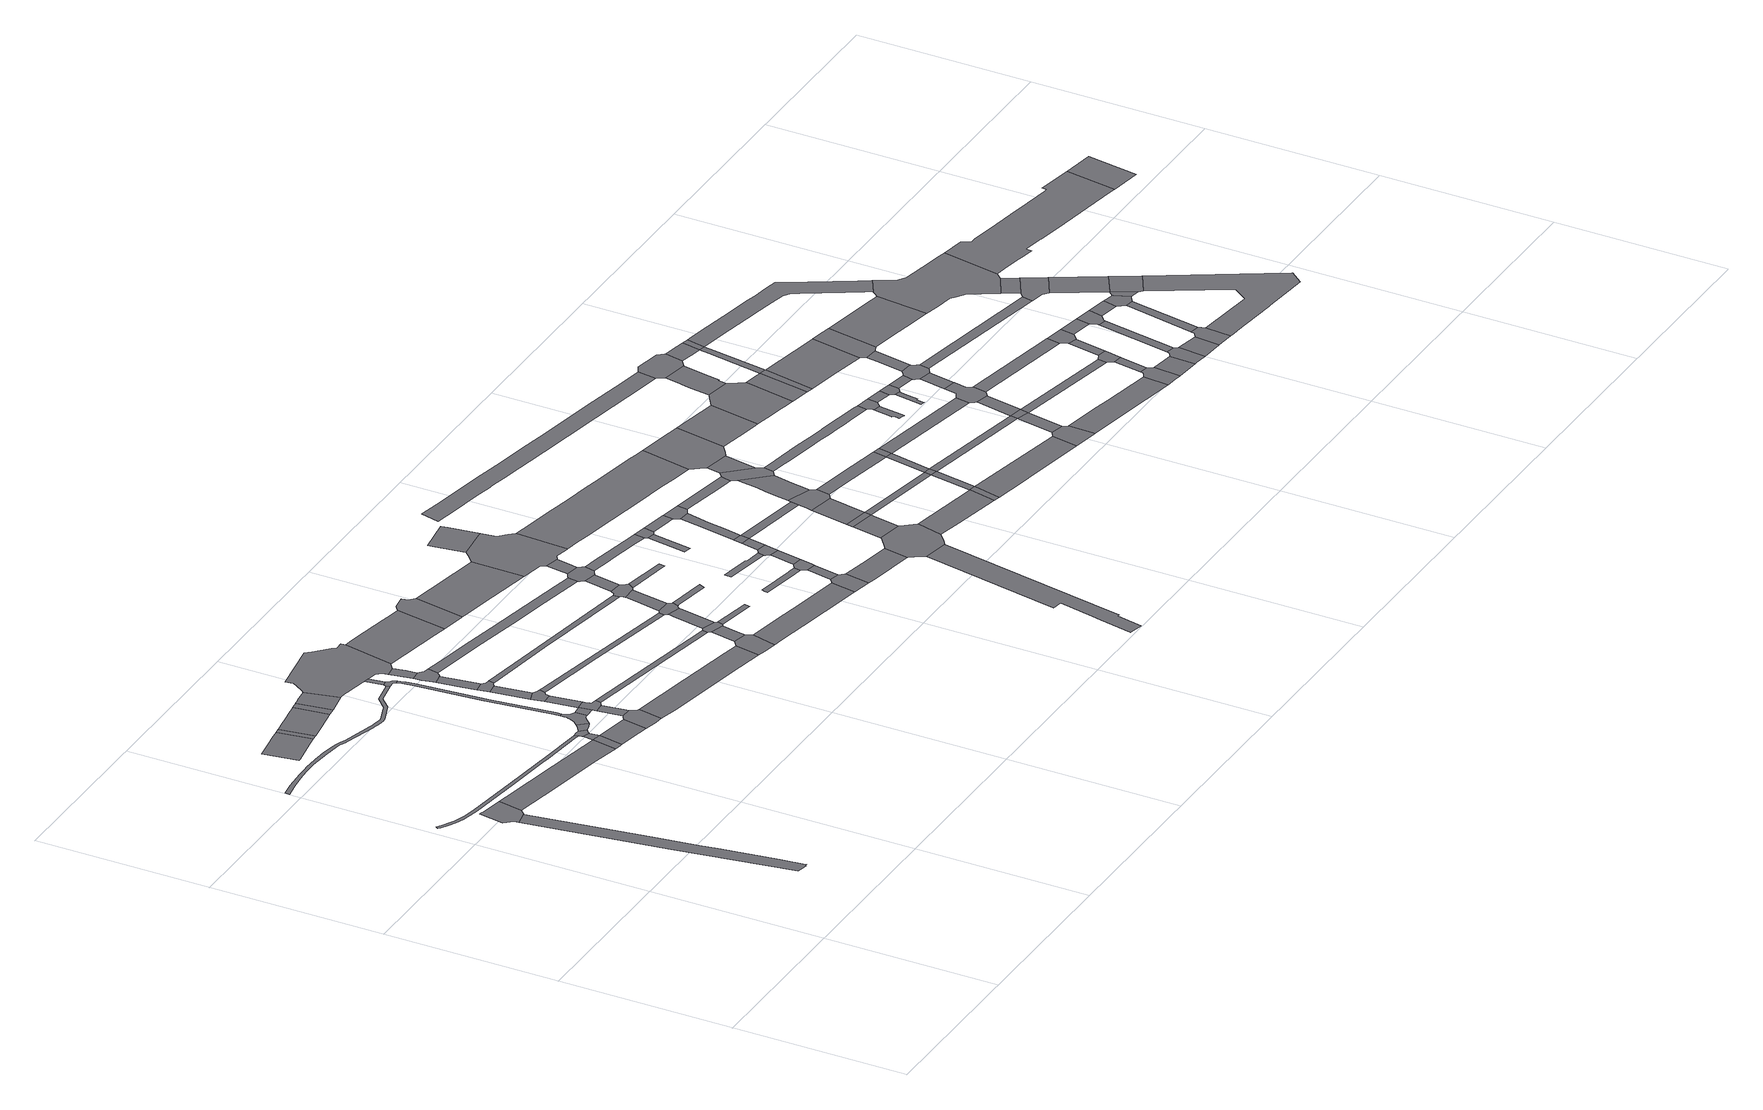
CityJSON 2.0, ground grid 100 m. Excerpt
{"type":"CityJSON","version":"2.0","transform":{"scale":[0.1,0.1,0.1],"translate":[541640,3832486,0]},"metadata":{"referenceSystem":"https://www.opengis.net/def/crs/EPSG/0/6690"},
"CityObjects":{
"road1":{"type":"Road","attributes":{"RoadStructureAttribute.sectionType":"1"},"geometry":[{"type":"MultiSurface","lod":"1","boundaries":[[[0,1,2,3,4,5,6,7,8,9,10,11,12,13,14]]]}]},
"road2":{"type":"Road","geometry":[{"type":"MultiSurface","lod":"1","boundaries":[[[15,16,17,18,19,20,14,13,21,22,23,24]]]}]},
"road3":{"type":"Road","attributes":{"RoadStructureAttribute.sectionType":"1"},"geometry":[{"type":"MultiSurface","lod":"1","boundaries":[[[25,26,27,28,29,30,31,32,33,34,35,36,37,38,39,40,41,42,43,44,45,46,47]]]}]},
"road4":{"type":"Road","attributes":{"RoadStructureAttribute.sectionType":"1"},"geometry":[{"type":"MultiSurface","lod":"1","boundaries":[[[48,49,24,23,50,51,52,53,54,55]]]}]},
"road5":{"type":"Road","attributes":{"function":"3","RoadStructureAttribute.sectionType":"1"},"geometry":[{"type":"MultiSurface","lod":"1","boundaries":[[[56,57,58,59,60,61,62,63]]]}]},
"road6":{"type":"Road","attributes":{"RoadStructureAttribute.sectionType":"1"},"geometry":[{"type":"MultiSurface","lod":"1","boundaries":[[[64,65,66,67,68,69,70,71,72,73,74,75,76,77,78,79,80,81,82,83,84,85,86,87,88,89,90,91,92,93,94,95,96,97,98,99,100,101,102,103,104,105,106,107,108,109,110,111,112,113]]]}]},
"road7":{"type":"Road","geometry":[{"type":"MultiSurface","lod":"1","boundaries":[[[114,56,63,115]]]}]},
"road8":{"type":"Road","attributes":{"function":"3","RoadStructureAttribute.sectionType":"1"},"geometry":[{"type":"MultiSurface","lod":"1","boundaries":[[[116,117,118,119,120,121,114,115,122,123]]]}]},
"road9":{"type":"Road","geometry":[{"type":"MultiSurface","lod":"1","boundaries":[[[55,54,124,125,126,127,128]]]}]},
"road10":{"type":"Road","attributes":{"RoadStructureAttribute.sectionType":"1"},"geometry":[{"type":"MultiSurface","lod":"1","boundaries":[[[129,55,128,126,130]]]}]},
"road11":{"type":"Road","geometry":[{"type":"MultiSurface","lod":"1","boundaries":[[[131,116,123,132]]]}]},
"road12":{"type":"Road","attributes":{"RoadStructureAttribute.sectionType":"1"},"geometry":[{"type":"MultiSurface","lod":"1","boundaries":[[[127,126,128]]]}]},
"road13":{"type":"Road","geometry":[{"type":"MultiSurface","lod":"1","boundaries":[[[133,134,47,46,135,136,137,129,130,138,139,140]]]}]},
"road14":{"type":"Road","attributes":{"RoadStructureAttribute.sectionType":"1"},"geometry":[{"type":"MultiSurface","lod":"1","boundaries":[[[126,125,141,142,143]]]}]},
"road15":{"type":"Road","attributes":{"RoadStructureAttribute.sectionType":"1"},"geometry":[{"type":"MultiSurface","lod":"1","boundaries":[[[144,145,146,133,140,147,148,149]]]}]},
"road16":{"type":"Road","attributes":{"function":"3","RoadStructureAttribute.sectionType":"1"},"geometry":[{"type":"MultiSurface","lod":"1","boundaries":[[[150,151,152,153,154,131,132,155]]]}]},
"road17":{"type":"Road","geometry":[{"type":"MultiSurface","lod":"1","boundaries":[[[156,157,158,159,160,161,162,163,164,165,166,167,144,149,168,169,170,171]]]}]},
"road18":{"type":"Road","geometry":[{"type":"MultiSurface","lod":"1","boundaries":[[[172,173,174,143,142,175,176,177,178,179,180]]]}]},
"road19":{"type":"Road","attributes":{"RoadStructureAttribute.sectionType":"1"},"geometry":[{"type":"MultiSurface","lod":"1","boundaries":[[[181,171,170,182]]]}]},
"road20":{"type":"Road","attributes":{"RoadStructureAttribute.sectionType":"1"},"geometry":[{"type":"MultiSurface","lod":"1","boundaries":[[[183,184,185,186,187,188,189,190,191,192,193,194,195,196,162,161]]]}]},
"road21":{"type":"Road","attributes":{"RoadStructureAttribute.sectionType":"1"},"geometry":[{"type":"MultiSurface","lod":"1","boundaries":[[[197,198,172,180]]]}]},
"road22":{"type":"Road","geometry":[{"type":"MultiSurface","lod":"1","boundaries":[[[199,200,201,202,181,182,198,197,203,204,205]]]}]},
"road23":{"type":"Road","attributes":{"RoadStructureAttribute.sectionType":"1"},"geometry":[{"type":"MultiSurface","lod":"1","boundaries":[[[206,207,208,209,210,181,202]]]}]},
"road24":{"type":"Road","attributes":{"RoadStructureAttribute.sectionType":"1"},"geometry":[{"type":"MultiSurface","lod":"1","boundaries":[[[211,212,213,214]]]}]},
"road25":{"type":"Road","geometry":[{"type":"MultiSurface","lod":"1","boundaries":[[[215,216,217,218,219,220,213,212,221,64,113,222,223,224,190,189]]]}]},
"road26":{"type":"Road","geometry":[{"type":"MultiSurface","lod":"1","boundaries":[[[225,226,227,209,208,228,229,230,231]]]}]},
"road27":{"type":"Road","attributes":{"RoadStructureAttribute.sectionType":"1"},"geometry":[{"type":"MultiSurface","lod":"1","boundaries":[[[232,233,234,227,226]]]}]},
"road28":{"type":"Road","geometry":[{"type":"MultiSurface","lod":"1","boundaries":[[[235,236,237,238,239,240,241,242,150,155,243,244,245,246,211,214,247,248,249,250,251,252,253,254,255,256,257]]]}]},
"road29":{"type":"Road","geometry":[{"type":"MultiSurface","lod":"1","boundaries":[[[258,259,260,233,232,261,262,263,264]]]}]},
"road30":{"type":"Road","attributes":{"RoadStructureAttribute.sectionType":"1"},"geometry":[{"type":"MultiSurface","lod":"1","boundaries":[[[265,266,267,268,269,260,259]]]}]},
"road31":{"type":"Road","attributes":{"RoadStructureAttribute.sectionType":"1"},"geometry":[{"type":"MultiSurface","lod":"1","boundaries":[[[270,271,251,250,272,273]]]}]},
"road32":{"type":"Road","geometry":[{"type":"MultiSurface","lod":"1","boundaries":[[[274,273,272,275,276,277,268,267,278,279,280,281]]]}]},
"road33":{"type":"Road","attributes":{"RoadStructureAttribute.sectionType":"1"},"geometry":[{"type":"MultiSurface","lod":"1","boundaries":[[[282,283,177,176,284,285,286,287,288]]]}]},
"road34":{"type":"Road","attributes":{"RoadStructureAttribute.sectionType":"1"},"geometry":[{"type":"MultiSurface","lod":"1","boundaries":[[[205,204,289,290,291]]]}]},
"road35":{"type":"Road","attributes":{"function":"3","RoadStructureAttribute.sectionType":"1"},"geometry":[{"type":"MultiSurface","lod":"1","boundaries":[[[292,293,294,295,255,254,296,297,298,299]]]}]},
"road36":{"type":"Road","attributes":{"RoadStructureAttribute.sectionType":"1"},"geometry":[{"type":"MultiSurface","lod":"1","boundaries":[[[300,231,230,301,302,303,304]]]}]},
"road37":{"type":"Road","attributes":{"RoadStructureAttribute.sectionType":"1"},"geometry":[{"type":"MultiSurface","lod":"1","boundaries":[[[264,263,305,306,307,308,309]]]}]},
"road38":{"type":"Road","attributes":{"RoadStructureAttribute.sectionType":"1"},"geometry":[{"type":"MultiSurface","lod":"1","boundaries":[[[310,311,312,313,314,281,280,315,316,317,318,319,320,321]]]}]},
"road39":{"type":"Road","geometry":[{"type":"MultiSurface","lod":"1","boundaries":[[[322,323,324,325,326,327,299,298,328,329,330,331]]]}]},
"road40":{"type":"Road","geometry":[{"type":"MultiSurface","lod":"1","boundaries":[[[332,288,287,333,334,335,336]]]}]},
"road41":{"type":"Road","attributes":{"RoadStructureAttribute.sectionType":"1"},"geometry":[{"type":"MultiSurface","lod":"1","boundaries":[[[337,338,332,336,339,340]]]}]},
"road42":{"type":"Road","geometry":[{"type":"MultiSurface","lod":"1","boundaries":[[[341,291,290,337,340,342,343,344]]]}]},
"road43":{"type":"Road","attributes":{"RoadStructureAttribute.sectionType":"1"},"geometry":[{"type":"MultiSurface","lod":"1","boundaries":[[[345,346,347,348,341,344,349,350]]]}]},
"road44":{"type":"Road","attributes":{"function":"3","RoadStructureAttribute.sectionType":"1"},"geometry":[{"type":"MultiSurface","lod":"1","boundaries":[[[351,352,353,331,330,354,355,356,357]]]}]},
"road45":{"type":"Road","geometry":[{"type":"MultiSurface","lod":"1","boundaries":[[[358,304,303,345,350,359,360,361,362,363,364]]]}]},
"road46":{"type":"Road","attributes":{"RoadStructureAttribute.sectionType":"1"},"geometry":[{"type":"MultiSurface","lod":"1","boundaries":[[[365,366,343,342]]]}]},
"road47":{"type":"Road","attributes":{"RoadStructureAttribute.sectionType":"1"},"geometry":[{"type":"MultiSurface","lod":"1","boundaries":[[[367,368,369,370,371,372,358,364]]]}]},
"road48":{"type":"Road","attributes":{"RoadStructureAttribute.sectionType":"1"},"geometry":[{"type":"MultiSurface","lod":"1","boundaries":[[[373,374,375,376,335,334,377,378,379,380,381]]]}]},
"road49":{"type":"Road","geometry":[{"type":"MultiSurface","lod":"1","boundaries":[[[382,383,309,308,384,369,368,385,386,387,388,389]]]}]},
"road50":{"type":"Road","attributes":{"RoadStructureAttribute.sectionType":"1"},"geometry":[{"type":"MultiSurface","lod":"1","boundaries":[[[390,391,392,393,362,361]]]}]},
"road51":{"type":"Road","attributes":{"RoadStructureAttribute.sectionType":"1"},"geometry":[{"type":"MultiSurface","lod":"1","boundaries":[[[394,395,382,389,396]]]}]},
"road52":{"type":"Road","geometry":[{"type":"MultiSurface","lod":"1","boundaries":[[[397,398,321,320,399,394,396,400,401,402,403,404,405,406,407]]]}]},
"road53":{"type":"Road","attributes":{"RoadStructureAttribute.sectionType":"1"},"geometry":[{"type":"MultiSurface","lod":"1","boundaries":[[[408,409,386,385]]]}]},
"road54":{"type":"Road","attributes":{"RoadStructureAttribute.sectionType":"1"},"geometry":[{"type":"MultiSurface","lod":"1","boundaries":[[[410,411,412,397,407,413,414,415]]]}]},
"road55":{"type":"Road","attributes":{"RoadStructureAttribute.sectionType":"1"},"geometry":[{"type":"MultiSurface","lod":"1","boundaries":[[[416,417,418,419,420,421,422,423,424]]]}]},
"road56":{"type":"Road","geometry":[{"type":"MultiSurface","lod":"1","boundaries":[[[425,426,427,428,429,430,431,357,356,432,433,410,415,434,435,436,437,438]]]}]},
"road57":{"type":"Road","geometry":[{"type":"MultiSurface","lod":"1","boundaries":[[[439,440,441,381,380,442,443,444,445,446]]]}]},
"road58":{"type":"Road","attributes":{"RoadStructureAttribute.sectionType":"1"},"geometry":[{"type":"MultiSurface","lod":"1","boundaries":[[[447,448,449,450,429,428]]]}]},
"road59":{"type":"Road","attributes":{"RoadStructureAttribute.sectionType":"1"},"geometry":[{"type":"MultiSurface","lod":"1","boundaries":[[[451,452,453,404,403,454,455,456,457,458,459,460,461,462,463]]]}]},
"road60":{"type":"Road","attributes":{"RoadStructureAttribute.sectionType":"1"},"geometry":[{"type":"MultiSurface","lod":"1","boundaries":[[[464,465,466,467,468,469,470,471,472]]]}]},
"road61":{"type":"Road","attributes":{"RoadStructureAttribute.sectionType":"1"},"geometry":[{"type":"MultiSurface","lod":"1","boundaries":[[[473,439,446,474]]]}]},
"road62":{"type":"Road","geometry":[{"type":"MultiSurface","lod":"1","boundaries":[[[475,424,423,473,474,476,477]]]}]},
"road63":{"type":"Road","attributes":{"RoadStructureAttribute.sectionType":"1"},"geometry":[{"type":"MultiSurface","lod":"1","boundaries":[[[478,479,480,481,482,483,484,485,486,487,488]]]}]},
"road64":{"type":"Road","attributes":{"RoadStructureAttribute.sectionType":"1"},"geometry":[{"type":"MultiSurface","lod":"1","boundaries":[[[489,475,477,490]]]}]},
"road65":{"type":"Road","attributes":{"RoadStructureAttribute.sectionType":"1"},"geometry":[{"type":"MultiSurface","lod":"1","boundaries":[[[491,443,442,492,493,494]]]}]},
"road66":{"type":"Road","attributes":{"RoadStructureAttribute.sectionType":"1"},"geometry":[{"type":"MultiSurface","lod":"1","boundaries":[[[495,496,497,498,499]]]}]},
"road67":{"type":"Road","geometry":[{"type":"MultiSurface","lod":"1","boundaries":[[[500,501,472,471,502,503,489,490,504,505,506]]]}]},
"road68":{"type":"Road","attributes":{"RoadStructureAttribute.sectionType":"1"},"geometry":[{"type":"MultiSurface","lod":"1","boundaries":[[[507,508,500,506,509,510]]]}]},
"road69":{"type":"Road","geometry":[{"type":"MultiSurface","lod":"1","boundaries":[[[463,462,495,499,511,512]]]}]},
"road70":{"type":"Road","geometry":[{"type":"MultiSurface","lod":"1","boundaries":[[[513,507,510,514]]]}]},
"road71":{"type":"Road","attributes":{"RoadStructureAttribute.sectionType":"1"},"geometry":[{"type":"MultiSurface","lod":"1","boundaries":[[[515,512,511,516,517,518,519]]]}]},
"road72":{"type":"Road","attributes":{"RoadStructureAttribute.sectionType":"1"},"geometry":[{"type":"MultiSurface","lod":"1","boundaries":[[[520,521,522,523,513,514,524,525,526,527,528]]]}]},
"road73":{"type":"Road","geometry":[{"type":"MultiSurface","lod":"1","boundaries":[[[529,530,531,494,493,532,533,478,488,534,535,536,537,538]]]}]},
"road74":{"type":"Road","geometry":[{"type":"MultiSurface","lod":"1","boundaries":[[[519,518,539,540,520,528,541,542,543,544]]]}]},
"road75":{"type":"Road","attributes":{"RoadStructureAttribute.sectionType":"1"},"geometry":[{"type":"MultiSurface","lod":"1","boundaries":[[[514,510,545,546]]]}]},
"road76":{"type":"Road","attributes":{"RoadStructureAttribute.sectionType":"1"},"geometry":[{"type":"MultiSurface","lod":"1","boundaries":[[[547,548,529,538,549,550,551]]]}]},
"road77":{"type":"Road","attributes":{"function":"3","RoadStructureAttribute.sectionType":"1"},"geometry":[{"type":"MultiSurface","lod":"1","boundaries":[[[552,553,554,555,556,557,558,559,560,561,562,563,438,437,564,565,566,567,568,569,570,571,572,573,574]]]}]},
"road78":{"type":"Road","geometry":[{"type":"MultiSurface","lod":"1","boundaries":[[[575,547,551,576]]]}]},
"road79":{"type":"Road","attributes":{"RoadStructureAttribute.sectionType":"1"},"geometry":[{"type":"MultiSurface","lod":"1","boundaries":[[[577,575,576,578]]]}]},
"road80":{"type":"Road","attributes":{"RoadStructureAttribute.sectionType":"1"},"geometry":[{"type":"MultiSurface","lod":"1","boundaries":[[[579,580,581,544,543,582,583,584,585,586,587,588,589]]]}]},
"road81":{"type":"Road","geometry":[{"type":"MultiSurface","lod":"1","boundaries":[[[590,546,545,591,592,577,578,593,594,595]]]}]},
"road82":{"type":"Road","attributes":{"RoadStructureAttribute.sectionType":"1"},"geometry":[{"type":"MultiSurface","lod":"1","boundaries":[[[536,535,596,597,598]]]}]},
"road83":{"type":"Road","attributes":{"RoadStructureAttribute.sectionType":"1"},"geometry":[{"type":"MultiSurface","lod":"1","boundaries":[[[599,600,601,602,603,590,595,604,605,606,607]]]}]},
"road84":{"type":"Road","attributes":{"RoadStructureAttribute.sectionType":"1"},"geometry":[{"type":"MultiSurface","lod":"1","boundaries":[[[576,551,608,609]]]}]},
"road85":{"type":"Road","geometry":[{"type":"MultiSurface","lod":"1","boundaries":[[[610,589,588,611,599,607,612,613,614]]]}]},
"road86":{"type":"Road","geometry":[{"type":"MultiSurface","lod":"1","boundaries":[[[615,598,597,616,617]]]}]},
"road87":{"type":"Road","geometry":[{"type":"MultiSurface","lod":"1","boundaries":[[[618,619,610,614,620,621]]]}]},
"road88":{"type":"Road","attributes":{"RoadStructureAttribute.sectionType":"1"},"geometry":[{"type":"MultiSurface","lod":"1","boundaries":[[[622,623,624,625,626,627,628,629,630,631,632,633,634,635,636,637,638,639,640,641,642,643,644,645,646,647,648,649]]]}]},
"road89":{"type":"Road","attributes":{"RoadStructureAttribute.sectionType":"1"},"geometry":[{"type":"MultiSurface","lod":"1","boundaries":[[[650,594,593,651,652,653,654]]]}]},
"road90":{"type":"Road","attributes":{"RoadStructureAttribute.sectionType":"1"},"geometry":[{"type":"MultiSurface","lod":"1","boundaries":[[[608,615,617,655]]]}]},
"road91":{"type":"Road","geometry":[{"type":"MultiSurface","lod":"1","boundaries":[[[656,657,658,659,574,573,660,618,621,661,662,663]]]}]},
"road92":{"type":"Road","geometry":[{"type":"MultiSurface","lod":"1","boundaries":[[[609,608,655,664]]]}]},
"road93":{"type":"Road","attributes":{"RoadStructureAttribute.sectionType":"1"},"geometry":[{"type":"MultiSurface","lod":"1","boundaries":[[[653,609,664,665]]]}]},
"road94":{"type":"Road","geometry":[{"type":"MultiSurface","lod":"1","boundaries":[[[654,653,665,666]]]}]},
"road95":{"type":"Road","attributes":{"RoadStructureAttribute.sectionType":"1"},"geometry":[{"type":"MultiSurface","lod":"1","boundaries":[[[667,617,616,668,669,670,671]]]}]},
"road96":{"type":"Road","attributes":{"RoadStructureAttribute.sectionType":"1"},"geometry":[{"type":"MultiSurface","lod":"1","boundaries":[[[672,673,674,675,676,677,613,612,678,679,680,681,682,683,684,685,686,687,688]]]}]},
"road97":{"type":"Road","attributes":{"function":"3","RoadStructureAttribute.sectionType":"1"},"geometry":[{"type":"MultiSurface","lod":"1","boundaries":[[[689,663,662,690,691,692,693,694]]]}]},
"road98":{"type":"Road","attributes":{"RoadStructureAttribute.sectionType":"1"},"geometry":[{"type":"MultiSurface","lod":"1","boundaries":[[[664,655,695,696]]]}]},
"road99":{"type":"Road","attributes":{"RoadStructureAttribute.sectionType":"1"},"geometry":[{"type":"MultiSurface","lod":"1","boundaries":[[[666,665,697,698,699]]]}]},
"road100":{"type":"Road","geometry":[{"type":"MultiSurface","lod":"1","boundaries":[[[700,701,671,670,702,703,704,705]]]}]},
"road101":{"type":"Road","geometry":[{"type":"MultiSurface","lod":"1","boundaries":[[[706,707,694,693,708,709,710,711,712,713,714,715]]]}]},
"road102":{"type":"Road","geometry":[{"type":"MultiSurface","lod":"1","boundaries":[[[716,717,718,719,720,721,722,723,724,725,726]]]}]},
"road103":{"type":"Road","attributes":{"RoadStructureAttribute.sectionType":"1"},"geometry":[{"type":"MultiSurface","lod":"1","boundaries":[[[695,727,700,705,728,729]]]}]},
"road104":{"type":"Road","geometry":[{"type":"MultiSurface","lod":"1","boundaries":[[[688,687,730,716,726,731,732]]]}]},
"road105":{"type":"Road","geometry":[{"type":"MultiSurface","lod":"1","boundaries":[[[696,695,729,733]]]}]},
"road106":{"type":"Road","attributes":{"RoadStructureAttribute.sectionType":"1"},"geometry":[{"type":"MultiSurface","lod":"1","boundaries":[[[734,735,736,737,738,739,706,715,740,741,742,743,744,745,746]]]}]},
"road107":{"type":"Road","attributes":{"function":"3","RoadStructureAttribute.sectionType":"1"},"geometry":[{"type":"MultiSurface","lod":"1","boundaries":[[[747,713,712,748,749]]]}]},
"road108":{"type":"Road","attributes":{"RoadStructureAttribute.sectionType":"1"},"geometry":[{"type":"MultiSurface","lod":"1","boundaries":[[[732,731,750,751,752]]]}]},
"road109":{"type":"Road","geometry":[{"type":"MultiSurface","lod":"1","boundaries":[[[753,754,755,756,757,758,759,760,761]]]}]},
"road110":{"type":"Road","attributes":{"RoadStructureAttribute.sectionType":"1"},"geometry":[{"type":"MultiSurface","lod":"1","boundaries":[[[762,696,733,763]]]}]},
"road111":{"type":"Road","geometry":[{"type":"MultiSurface","lod":"1","boundaries":[[[749,748,764,765,766]]]}]},
"road112":{"type":"Road","geometry":[{"type":"MultiSurface","lod":"1","boundaries":[[[767,752,751,768,769,753,761,770,771,772,773]]]}]},
"road113":{"type":"Road","geometry":[{"type":"MultiSurface","lod":"1","boundaries":[[[774,775,649,648,776,734,746,777,778,779,780,781]]]}]},
"road114":{"type":"Road","geometry":[{"type":"MultiSurface","lod":"1","boundaries":[[[782,783,699,698,784,762,763,785,786,787,788,789]]]}]},
"road115":{"type":"Road","attributes":{"RoadStructureAttribute.sectionType":"1"},"geometry":[{"type":"MultiSurface","lod":"1","boundaries":[[[790,791,792,703,702,793,794,795,796]]]}]},
"road116":{"type":"Road","attributes":{"RoadStructureAttribute.sectionType":"1"},"geometry":[{"type":"MultiSurface","lod":"1","boundaries":[[[773,772,797,798,799]]]}]},
"road117":{"type":"Road","attributes":{"RoadStructureAttribute.sectionType":"1"},"geometry":[{"type":"MultiSurface","lod":"1","boundaries":[[[800,782,789,801,802]]]}]},
"road118":{"type":"Road","attributes":{"RoadStructureAttribute.sectionType":"1"},"geometry":[{"type":"MultiSurface","lod":"1","boundaries":[[[803,804,749,766,805,806]]]}]},
"road119":{"type":"Road","attributes":{"RoadStructureAttribute.sectionType":"1"},"geometry":[{"type":"MultiSurface","lod":"1","boundaries":[[[807,779,778,808,803,809]]]}]},
"road120":{"type":"Road","attributes":{"function":"3","RoadStructureAttribute.sectionType":"1"},"geometry":[{"type":"MultiSurface","lod":"1","boundaries":[[[810,765,764,811,812,813]]]}]},
"road121":{"type":"Road","geometry":[{"type":"MultiSurface","lod":"1","boundaries":[[[814,815,816,799,798,817,800,802,818,819,820,821,822,823]]]}]},
"road122":{"type":"Road","attributes":{"RoadStructureAttribute.sectionType":"1"},"geometry":[{"type":"MultiSurface","lod":"1","boundaries":[[[733,729,824,825]]]}]},
"road123":{"type":"Road","geometry":[{"type":"MultiSurface","lod":"1","boundaries":[[[809,803,806,826]]]}]},
"road124":{"type":"Road","attributes":{"RoadStructureAttribute.sectionType":"1"},"geometry":[{"type":"MultiSurface","lod":"1","boundaries":[[[827,828,829,814,823,830]]]}]},
"road125":{"type":"Road","attributes":{"RoadStructureAttribute.sectionType":"1"},"geometry":[{"type":"MultiSurface","lod":"1","boundaries":[[[787,786,831,832]]]}]},
"road126":{"type":"Road","geometry":[{"type":"MultiSurface","lod":"1","boundaries":[[[833,834,835,836,796,795,837,838,839,840,841]]]}]},
"road127":{"type":"Road","geometry":[{"type":"MultiSurface","lod":"1","boundaries":[[[842,813,812,827,830,843,844]]]}]},
"road128":{"type":"Road","attributes":{"RoadStructureAttribute.sectionType":"1"},"geometry":[{"type":"MultiSurface","lod":"1","boundaries":[[[845,833,841,846]]]}]},
"road129":{"type":"Road","attributes":{"RoadStructureAttribute.sectionType":"1"},"geometry":[{"type":"MultiSurface","lod":"1","boundaries":[[[847,839,838,848,849,850]]]}]},
"road130":{"type":"Road","geometry":[{"type":"MultiSurface","lod":"1","boundaries":[[[851,825,824,845,846,852]]]}]},
"road131":{"type":"Road","attributes":{"RoadStructureAttribute.sectionType":"1"},"geometry":[{"type":"MultiSurface","lod":"1","boundaries":[[[853,851,852,854]]]}]},
"road132":{"type":"Road","geometry":[{"type":"MultiSurface","lod":"1","boundaries":[[[855,856,857,858,850,849,859,860,861,862,863]]]}]},
"road133":{"type":"Road","attributes":{"RoadStructureAttribute.sectionType":"1"},"geometry":[{"type":"MultiSurface","lod":"1","boundaries":[[[864,820,819,865,866]]]}]},
"road134":{"type":"Road","attributes":{"function":"3","RoadStructureAttribute.sectionType":"1"},"geometry":[{"type":"MultiSurface","lod":"1","boundaries":[[[867,868,844,843,869,870,871,872,873]]]}]},
"road135":{"type":"Road","attributes":{"RoadStructureAttribute.sectionType":"1"},"geometry":[{"type":"MultiSurface","lod":"1","boundaries":[[[874,875,876,877,878,879,880,881,882,883,884,885,886,887,826,806,888,889,890,891,892,893,894,895,896,897,898,899,900,901,902]]]}]},
"road136":{"type":"Road","geometry":[{"type":"MultiSurface","lod":"1","boundaries":[[[832,831,903,853,854,904,905,906]]]}]},
"road137":{"type":"Road","attributes":{"RoadStructureAttribute.sectionType":"1"},"geometry":[{"type":"MultiSurface","lod":"1","boundaries":[[[861,860,907,908]]]}]},
"road138":{"type":"Road","attributes":{"RoadStructureAttribute.sectionType":"1"},"geometry":[{"type":"MultiSurface","lod":"1","boundaries":[[[909,855,863,910]]]}]},
"road139":{"type":"Road","attributes":{"RoadStructureAttribute.sectionType":"1"},"geometry":[{"type":"MultiSurface","lod":"1","boundaries":[[[906,905,911,912]]]}]},
"road140":{"type":"Road","geometry":[{"type":"MultiSurface","lod":"1","boundaries":[[[913,914,915,908,907,916,917,918,919,920]]]}]},
"road141":{"type":"Road","geometry":[{"type":"MultiSurface","lod":"1","boundaries":[[[912,911,921,909,910,922,923,924,925]]]}]},
"road142":{"type":"Road","attributes":{"RoadStructureAttribute.sectionType":"1"},"geometry":[{"type":"MultiSurface","lod":"1","boundaries":[[[926,913,920,927]]]}]},
"road143":{"type":"Road","attributes":{"RoadStructureAttribute.sectionType":"1"},"geometry":[{"type":"MultiSurface","lod":"1","boundaries":[[[925,924,928,929]]]}]},
"road144":{"type":"Road","geometry":[{"type":"MultiSurface","lod":"1","boundaries":[[[930,931,932,933,934,935,902,901,936,873,872,937,938,939,940,941,942,943,944,945,946,947,948,949]]]}]},
"road145":{"type":"Road","geometry":[{"type":"MultiSurface","lod":"1","boundaries":[[[950,929,928,951,926,927,952,953,954]]]}]},
"road146":{"type":"Road","attributes":{"RoadStructureAttribute.sectionType":"1"},"geometry":[{"type":"MultiSurface","lod":"1","boundaries":[[[955,946,945,956,957]]]}]},
"road147":{"type":"Road","geometry":[{"type":"MultiSurface","lod":"1","boundaries":[[[958,959,957,956,960,866,865,961,962,963,964]]]}]},
"road148":{"type":"Road","attributes":{"RoadStructureAttribute.sectionType":"1"},"geometry":[{"type":"MultiSurface","lod":"1","boundaries":[[[965,954,953,966]]]}]},
"road149":{"type":"Road","attributes":{"RoadStructureAttribute.sectionType":"1"},"geometry":[{"type":"MultiSurface","lod":"1","boundaries":[[[964,963,965,967]]]}]},
"road150":{"type":"Road","geometry":[{"type":"MultiSurface","lod":"1","boundaries":[[[967,965,966,968,969]]]}]},
"road151":{"type":"Road","attributes":{"RoadStructureAttribute.sectionType":"1"},"geometry":[{"type":"MultiSurface","lod":"1","boundaries":[[[970,971,972,973,974,975,976,977,978,979,969,968,980,981,982,983,984,918,917]]]}]},
"road152":{"type":"Road","attributes":{"function":"3"},"geometry":[{"type":"MultiSurface","lod":"1","boundaries":[[[985,986,987,988,989,990,991,992,993,994,995,996,997,949,948,998,999,1000,1001,1002,1003,1004,1005,1006,1007,1008,1009]]]}]},
"road153":{"type":"Road","attributes":{"RoadStructureAttribute.sectionType":"1"},"geometry":[{"type":"MultiSurface","lod":"1","boundaries":[[[1009,1008,1010,1011]]]}]}
},
"vertices":[
[425,1097,0],[534,425,0],[573,418,0],[599,413,0],[601,420,0],[611,418,0],[610,424,0],[610,425,0],[590,562,0],[540,891,0],[525,992,0],[488,1238,0],[479,1299,0],[385,1921,0],[303,1905,0],
[405,2097,0],[305,2115,0],[301,2116,0],[283,2119,0],[257,1976,0],[299,1931,0],[388,1924,0],[401,1937,0],[414,1950,0],[440,2090,0],
[936,2086,0],[867,2094,0],[630,2125,0],[300,2167,0],[266,2172,0],[233,2181,0],[165,2202,0],[139,2214,0],[102,2234,0],[69,2257,0],[57,2242,0],[69,2233,0],[109,2206,0],[147,2186,0],[200,2169,0],[249,2156,0],[300,2147,0],[630,2105,0],[877,2073,0],[934,2066,0],[1182,2036,0],[1200,2033,0],[1192,2056,0],
[878,2010,0],[496,2080,0],[692,1899,0],[876,1865,0],[889,1863,0],[1022,1838,0],[1176,1809,0],[1202,1950,0],
[520,3412,0],[476,3405,0],[373,3388,0],[298,3377,0],[328,3179,0],[341,3181,0],[487,3203,0],[549,3213,0],
[1181,3127,0],[1055,3102,0],[993,3043,0],[974,3036,0],[886,3003,0],[880,3002,0],[878,3001,0],[874,3001,0],[854,3003,0],[823,3008,0],[797,3014,0],[795,3015,0],[614,3065,0],[603,3068,0],[585,3077,0],[564,3085,0],[531,3092,0],[455,3104,0],[373,3111,0],[328,3114,0],[291,3115,0],[258,3114,0],[209,3113,0],[86,3104,0],[10,3093,0],[9,3067,0],[88,3080,0],[169,3090,0],[242,3093,0],[291,3095,0],[327,3094,0],[371,3091,0],[452,3084,0],[528,3072,0],[558,3066,0],[577,3059,0],[595,3050,0],[608,3046,0],[788,2996,0],[792,2995,0],[819,2988,0],[852,2983,0],[874,2981,0],[880,2982,0],[882,2982,0],[891,2983,0],[950,3006,0],[1004,3026,0],[1064,3084,0],[1194,3109,0],
[552,3416,0],[582,3217,0],
[777,3451,0],[774,3450,0],[722,3442,0],[647,3430,0],[614,3425,0],[556,3416,0],[673,3231,0],[802,3251,0],
[1217,1801,0],[1228,1799,0],[1254,1940,0],[1222,1946,0],[1223,1946,0],
[1207,2010,0],[1246,1997,0],
[820,3456,0],[852,3259,0],
[1241,2058,0],[1228,2057,0],[1202,2030,0],[1205,2025,0],[1207,2015,0],[1253,2005,0],[1261,2012,0],[1276,2022,0],
[1369,1773,0],[1424,1763,0],[1450,1906,0],
[1294,2095,0],[1269,2075,0],[1249,2062,0],[1296,2028,0],[1326,2038,0],[1338,2043,0],
[936,3474,0],[878,3466,0],[872,3465,0],[838,3459,0],[823,3457,0],[978,3280,0],
[1387,2161,0],[1384,2162,0],[1375,2167,0],[1371,2171,0],[1364,2177,0],[1355,2213,0],[1335,2207,0],[1335,2186,0],[1334,2171,0],[1331,2161,0],[1328,2146,0],[1313,2117,0],[1368,2078,0],[1383,2088,0],[1402,2089,0],[1399,2156,0],
[1483,1925,0],[1475,1920,0],[1452,1907,0],[1504,1748,0],[1548,1740,0],[1575,1882,0],[1572,1885,0],[1548,1914,0],[1546,1924,0],
[1449,2164,0],[1460,2092,0],
[1353,2243,0],[1310,2593,0],[1308,2620,0],[1273,3014,0],[1267,3059,0],[1261,3088,0],[1257,3103,0],[1238,3095,0],[1242,3083,0],[1247,3055,0],[1253,3012,0],[1288,2619,0],[1290,2591,0],[1333,2242,0],
[1524,2072,0],[1464,2064,0],
[1516,2125,0],[1515,2134,0],[1513,2147,0],[1510,2173,0],[1535,2082,0],[1545,2087,0],[1551,2119,0],
[1487,2331,0],[1485,2347,0],[1485,2348,0],[1422,2344,0],[1449,2173,0],
[1175,3247,0],[1189,3146,0],[1217,3152,0],[1204,3242,0],
[1249,3116,0],[1242,3125,0],[1238,3131,0],[1227,3141,0],[1223,3144,0],[1220,3148,0],[1189,3140,0],[1217,3111,0],[1223,3110,0],[1234,3103,0],
[1494,2424,0],[1471,2437,0],[1410,2418,0],[1490,2372,0],[1495,2379,0],[1502,2384,0],[1511,2420,0],
[1439,2642,0],[1377,2632,0],[1389,2560,0],
[1385,3546,0],[1344,3586,0],[1312,3618,0],[1282,3648,0],[985,3602,0],[992,3557,0],[972,3527,0],[946,3488,0],[989,3282,0],[1011,3278,0],[1036,3273,0],[1160,3250,0],[1261,3231,0],[1289,3205,0],[1292,3189,0],[1294,3174,0],[1356,3183,0],[1364,3190,0],[1386,3208,0],[1392,3207,0],[1452,3501,0],[1449,3527,0],[1407,3524,0],
[1449,2694,0],[1429,2711,0],[1367,2701,0],[1449,2651,0],[1457,2656,0],[1467,2657,0],[1472,2690,0],
[1426,2724,0],[1411,2824,0],[1395,2930,0],[1333,2920,0],[1355,2779,0],
[1369,3100,0],[1367,3112,0],[1314,3042,0],[1375,3051,0],
[1405,3023,0],[1318,3016,0],[1321,2995,0],[1328,2955,0],[1406,2941,0],[1415,2950,0],[1423,2958,0],[1434,3017,0],
[2273,1753,0],[1945,1814,0],[1653,1720,0],[1930,1669,0],[2186,1622,0],[2335,1594,0],[2361,1737,0],
[1558,2085,0],[2414,1929,0],[2421,1959,0],
[1835,3431,0],[1760,3445,0],[1540,3485,0],[1503,3492,0],[1501,3187,0],[1751,3142,0],[1826,3128,0],[1877,3423,0],
[1534,2415,0],[1522,2382,0],[1928,2306,0],[2466,2204,0],[2471,2237,0],
[1897,2591,0],[2481,2494,0],[2503,2489,0],[2518,2487,0],[2513,2522,0],
[2462,2825,0],[2220,2870,0],[1944,2923,0],[1717,2965,0],[1534,2999,0],[1637,2918,0],[1785,2891,0],[1942,2862,0],[2074,2837,0],[2292,2797,0],[2555,2747,0],[2563,2806,0],
[1993,3423,0],[1992,3429,0],[1990,3442,0],[1987,3461,0],[1908,3449,0],[1886,3431,0],[1857,3123,0],[1959,3104,0],[1970,3102,0],[2025,3396,0],
[2398,1764,0],[2381,1585,0],[2462,1570,0],[2498,1712,0],[2478,1746,0],
[2426,1910,0],[2425,1905,0],[2490,1812,0],[2505,1890,0],
[2436,1967,0],[2520,1897,0],[2527,1931,0],[2515,1942,0],
[2480,2188,0],[2480,2184,0],[2474,2157,0],[2437,1968,0],[2556,2158,0],[2558,2168,0],
[2335,3339,0],[2145,3374,0],[2026,3396,0],[1998,3097,0],[2216,3057,0],[2471,3011,0],[2475,3313,0],
[2489,2245,0],[2561,2175,0],[2566,2180,0],[2575,2182,0],[2588,2220,0],[2583,2225,0],[2571,2241,0],
[2741,1857,0],[2747,1890,0],
[2606,2439,0],[2610,2461,0],[2528,2458,0],[2528,2455,0],[2527,2453,0],[2509,2359,0],
[2930,1633,0],[2818,1653,0],[2694,1676,0],[2610,1691,0],[2521,1559,0],[2695,1527,0],[3039,1464,0],[3114,1450,0],[3141,1596,0],
[2546,2550,0],[2528,2525,0],[2526,2480,0],[2628,2471,0],[2651,2506,0],[2641,2513,0],[2635,2523,0],[2624,2542,0],
[2584,2183,0],[2591,2183,0],[2802,2150,0],[2814,2183,0],
[2575,2715,0],[2558,2620,0],[2652,2699,0],
[2596,2826,0],[2576,2814,0],[2562,2735,0],[2653,2702,0],[2674,2714,0],[2683,2719,0],[2687,2721,0],[2699,2780,0],[2690,2792,0],[2683,2801,0],[2674,2813,0],
[2894,2426,0],[2900,2460,0],
[2619,2957,0],[2602,2859,0],[2601,2855,0],[2681,2845,0],[2682,2852,0],[2700,2941,0],
[3138,1840,0],[3135,1841,0],[2914,1876,0],[2909,1859,0],[2905,1841,0],[2906,1841,0],[3131,1801,0],[3173,1794,0],[3180,1834,0],
[2801,3274,0],[2759,3317,0],[2752,3364,0],[2746,3406,0],[2547,3381,0],[2525,3360,0],[2476,3314,0],[2597,2988,0],[2619,2958,0],[2701,2941,0],[2728,2958,0],[2799,2945,0],[2817,2942,0],[2829,3244,0],
[3168,1618,0],[3166,1617,0],[3142,1596,0],[3224,1430,0],[3251,1574,0],[3249,1576,0],[3227,1604,0],[3227,1605,0],
[2720,3580,0],[2715,3616,0],[2516,3586,0],[2522,3548,0],
[3022,2722,0],[2885,2747,0],[2770,2768,0],[2714,2716,0],[2767,2706,0],[2819,2697,0],[2862,2689,0],[2920,2679,0],[2975,2669,0],[3025,2660,0],[3083,2649,0],[3092,2647,0],[3103,2707,0],
[3132,2076,0],[3127,2086,0],[3000,2109,0],[2959,2117,0],[2957,2096,0],[2955,2076,0],[3001,2068,0],[3220,2029,0],[3229,2065,0],
[3196,1765,0],[3255,1754,0],
[3213,1854,0],[3260,1781,0],[3272,1843,0],
[3597,1292,0],[3445,483,0],[3502,472,0],[3458,268,0],[3447,215,0],[3410,24,0],[3413,23,0],[3492,6,0],[3524,157,0],[3536,155,0],[3744,1265,0],
[3240,1998,0],[3299,1987,0],
[3426,1541,0],[3285,1419,0],[3539,1373,0],[3567,1515,0],
[3104,2630,0],[3064,2400,0],[3087,2396,0],[3109,2393,0],[3147,2621,0],
[3256,2081,0],[3232,2064,0],[3221,2027,0],[3225,2021,0],[3306,2024,0],[3309,2041,0],[3315,2070,0],
[3275,2181,0],[3272,2165,0],[3333,2165,0],[3334,2171,0],
[3169,2634,0],[3180,2693,0],
[3285,2236,0],[3344,2225,0],
[3192,2690,0],[3218,2625,0],[3295,2611,0],[3324,2605,0],[3335,2665,0],
[3346,2571,0],[3329,2473,0],[3305,2346,0],[3288,2250,0],[3347,2240,0],[3362,2325,0],[3381,2430,0],[3397,2511,0],[3408,2564,0],
[3648,1581,0],[3648,1577,0],[3568,1514,0],[3540,1371,0],[3560,1343,0],[3769,1285,0],[3823,1328,0],[3858,1478,0],[3816,1531,0],[3795,1556,0],
[3331,2594,0],[3339,2582,0],[3418,2570,0],[3426,2575,0],[3443,2584,0],[3453,2644,0],
[3747,2105,0],[3755,2152,0],
[3681,1757,0],[3665,1669,0],[3795,1557,0],[3824,1711,0],[3827,1730,0],
[3796,3068,0],[3771,3073,0],[3628,3098,0],[3469,3128,0],[3381,3144,0],[3378,3144,0],[3272,3163,0],[3159,3184,0],[3095,3196,0],[3024,3209,0],[2972,3218,0],[2943,3223,0],[2899,2927,0],[2918,2923,0],[2990,2910,0],[3081,2893,0],[3174,2876,0],[3291,2855,0],[3420,2831,0],[3566,2805,0],[3668,2786,0],[3798,2762,0],[3858,3056,0],
[3689,1798,0],[3834,1770,0],
[3730,2019,0],[3876,1991,0],
[3807,2579,0],[3690,2600,0],[3520,2632,0],[3484,2577,0],[3537,2567,0],[3586,2558,0],[3642,2548,0],[3710,2535,0],[3758,2526,0],[3794,2520,0],[3810,2579,0],
[3759,2169,0],[3744,2089,0],[3737,2054,0],[3912,2014,0],[3925,2093,0],[3904,2124,0],
[3966,1299,0],[4247,1243,0],[4279,1400,0],
[3817,2489,0],[3812,2450,0],[3797,2366,0],[3785,2309,0],[3774,2246,0],[3912,2171,0],[3922,2220,0],[3934,2281,0],[3947,2348,0],
[4321,1645,0],[4328,1685,0],
[3841,2605,0],[3796,2518,0],[3980,2371,0],[3990,2430,0],[3968,2465,0],
[4279,1401,0],[4285,1235,0],[4321,1395,0],
[3855,2685,0],[3845,2628,0],[3993,2601,0],[4003,2655,0],
[4351,3469,0],[4170,3502,0],[3965,3540,0],[3790,3571,0],[3632,3601,0],[3379,3646,0],[3217,3677,0],[2900,3735,0],[2779,3758,0],[2752,3650,0],[2889,3625,0],[3058,3594,0],[3121,3583,0],[3160,3575,0],[3200,3568,0],[3302,3549,0],[3413,3529,0],[3564,3501,0],[3610,3492,0],[3803,3457,0],[3845,3449,0],[3871,3445,0],[3886,3442,0],[4030,3416,0],[4171,3390,0],[4291,3368,0],[4517,3327,0],[4535,3435,0],
[4120,2057,0],[4105,1978,0],[4367,1930,0],[4373,1929,0],[4387,2008,0],
[4364,1636,0],
[4073,3017,0],[4016,3027,0],[3932,3043,0],[3907,3047,0],[3849,2694,0],[4033,2676,0],[4080,2710,0],[4135,3006,0],
[4371,1681,0],
[4416,1921,0],
[4430,2000,0],
[4340,1392,0],[4468,1199,0],[4581,1183,0],[4919,1123,0],[4946,1275,0],
[4732,2297,0],[4484,2342,0],[4444,2349,0],[4365,2363,0],[4256,2383,0],[4083,2414,0],[4047,2360,0],[4130,2345,0],[4204,2331,0],[4289,2316,0],[4360,2304,0],[4439,2289,0],[4496,2279,0],[4550,2269,0],[4639,2254,0],[4745,2235,0],[4755,2293,0],
[4249,2984,0],[4081,2709,0],[4207,2685,0],[4324,2664,0],[4359,2658,0],[4413,2955,0],
[5020,1513,0],[5028,1558,0],
[4417,1921,0],[5044,1805,0],[5056,1885,0],
[4980,1296,0],[4978,1295,0],[5072,1096,0],[5077,1251,0],[5055,1277,0],[5056,1279,0],
[4498,3011,0],[4472,2994,0],[4477,2636,0],[4538,2625,0],[4550,2622,0],[4572,2618,0],[4639,2606,0],[4696,2901,0],[4650,2972,0],[4640,2987,0],
[4758,2200,0],[4740,2093,0],[4739,2089,0],[4746,2083,0],[4749,2079,0],[4742,2047,0],[4760,2042,0],[4777,2037,0],[4777,2039,0],[4785,2087,0],[4801,2192,0],
[5019,1508,0],[5095,1490,0],[5095,1492,0],
[4760,2212,0],[4828,2220,0],[4838,2278,0],
[5105,1541,0],
[4546,3284,0],[4532,3206,0],[4528,3188,0],[4522,3153,0],[4515,3112,0],[4505,3055,0],[4648,3030,0],[4649,3036,0],[4654,3035,0],[4669,3124,0],[4679,3180,0],[4681,3188,0],[4693,3258,0],
[4791,2884,0],[4757,2584,0],[4810,2881,0],
[4850,2216,0],[4925,2202,0],[4935,2261,0],
[4941,2175,0],[4917,2014,0],[4929,2011,0],[4940,2009,0],[4940,2010,0],[4945,2054,0],[4955,2054,0],[4969,2139,0],[4976,2167,0],
[5068,1771,0],[5146,1755,0],
[4797,2576,0],[4851,2872,0],[4851,2873,0],
[4972,2254,0],[4936,2184,0],[4941,2176,0],[4977,2168,0],[4981,2171,0],[5003,2189,0],[5013,2247,0],
[4578,3458,0],[4536,3436,0],[4518,3327,0],[4731,3287,0],[4734,3287,0],[4756,3393,0],[4754,3396,0],[4725,3430,0],
[5107,1978,0],[5093,1905,0],[5060,1783,0],[5159,1765,0],[5180,1780,0],[5193,1860,0],[5172,1889,0],[5185,1964,0],
[5392,1192,0],[5307,1208,0],[5141,1239,0],[5280,1060,0],[5487,1023,0],[5667,991,0],[5681,1139,0],
[5039,2182,0],[5113,2168,0],[5128,2226,0],
[5136,2133,0],[5186,1969,0],[5214,2119,0],
[4872,3261,0],[4862,3201,0],[4902,3195,0],[4911,3254,0],
[4849,3377,0],[4803,3274,0],[4892,3369,0],
[5088,2829,0],[5006,2538,0],[5180,2505,0],[5235,2802,0],
[5160,2251,0],[5159,2250,0],[5139,2234,0],[5121,2156,0],[5237,2135,0],[5248,2143,0],[5260,2202,0],[5252,2214,0],[5238,2235,0],[5234,2243,0],
[5721,1372,0],[5728,1422,0],
[4931,3361,0],
[5201,2472,0],[5200,2468,0],[5189,2408,0],[5276,2464,0],
[5779,1670,0],[5793,1750,0],
[5716,1174,0],[5713,1157,0],[5704,1151,0],[5683,1140,0],[5735,984,0],[5777,980,0],[5791,1135,0],[5773,1159,0],[5768,1165,0],
[5277,2794,0],[5311,2481,0],[5365,2778,0],
[5746,1339,0],[5799,1330,0],
[5875,1122,0],[5876,970,0],[5915,966,0],[5923,1114,0],
[5763,1440,0],[5817,1430,0],
[5800,1629,0],[5851,1613,0],
[5954,1147,0],[5951,1129,0],[5941,1124,0],[5926,1115,0],[5931,965,0],[6007,957,0],[6023,1115,0],[6011,1131,0],[6006,1137,0],
[5357,2185,0],[6086,1988,0],[6097,2048,0],
[5683,2720,0],[5472,2759,0],[5393,2465,0],[5503,2445,0],[5603,2427,0],[5725,2405,0],[5759,2706,0],
[5851,2865,0],[5789,2974,0],[5725,3084,0],[5671,3178,0],[5655,3205,0],[5641,3230,0],[5578,3242,0],[5554,3246,0],[5490,3258,0],[5404,3274,0],[5292,3295,0],[5164,3319,0],[5040,3341,0],[4950,3358,0],[4921,3252,0],[5008,3236,0],[5117,3215,0],[5254,3190,0],[5359,3170,0],[5462,3152,0],[5542,3136,0],[5584,3107,0],[5605,3070,0],[5661,2974,0],[5721,2869,0],[5770,2784,0],[5791,2749,0],[5788,2744,0],[5887,2802,0],
[5801,1635,0],[5857,1618,0],[5889,1649,0],[5904,1729,0],
[6139,944,0],[6154,1091,0],
[6034,1577,0],[6084,1568,0],
[6016,1626,0],[6031,1706,0],
[6188,1130,0],[6183,1109,0],[6177,1105,0],[6185,939,0],[6245,934,0],[6258,1085,0],[6250,1105,0],[6243,1119,0],
[6032,1583,0],[6086,1583,0],[6090,1585,0],[6119,1607,0],[6134,1687,0],
[6267,1542,0],[6314,1535,0],
[6237,1585,0],[6252,1665,0],
[6262,2612,0],[6121,2638,0],[5995,2661,0],[5953,2687,0],[5917,2750,0],[5902,2777,0],[5775,2727,0],[5817,2388,0],[5914,2371,0],[5942,2350,0],[5992,2313,0],[6026,2254,0],[6028,2250,0],[6058,2200,0],[6062,2192,0],[6077,2166,0],[6207,2237,0],[6229,2260,0],[6241,2272,0],[6302,2604,0],
[6322,1652,0],[6266,1543,0],[6348,1557,0],[6358,1563,0],[6323,1653,0],
[6231,2194,0],[6126,2076,0],[6256,2150,0],
[6275,2117,0],[6272,2122,0],[6113,2063,0],[6118,1982,0],[6166,1973,0],[6197,1950,0],[6328,2025,0],
[6348,1683,0],[6412,1553,0],
[6480,1758,0],
[6433,1535,0],[6565,1610,0],
[6275,931,0],[6306,928,0],[6313,928,0],[6597,898,0],[6610,897,0],[6734,884,0],[6883,869,0],[6945,944,0],[6943,947,0],[6874,1069,0],[6666,1126,0],[6623,1067,0],[6607,1044,0],[6605,1041,0],[6294,1080,0],
[7098,2461,0],[7095,2434,0],[7080,2435,0],[6935,2459,0],[6794,2483,0],[6672,2502,0],[6549,2523,0],[6499,2531,0],[6472,2533,0],[6461,2534,0],[6460,2535,0],[6436,2580,0],[6434,2580,0],[6299,2262,0],[6421,2240,0],[6463,2232,0],[6523,2221,0],[6525,2238,0],[6528,2254,0],[6651,2234,0],[6652,2232,0],[6843,2200,0],[7230,2134,0],[7257,2130,0],[7305,2426,0],
[7438,2101,0],[7485,2396,0]
]}
